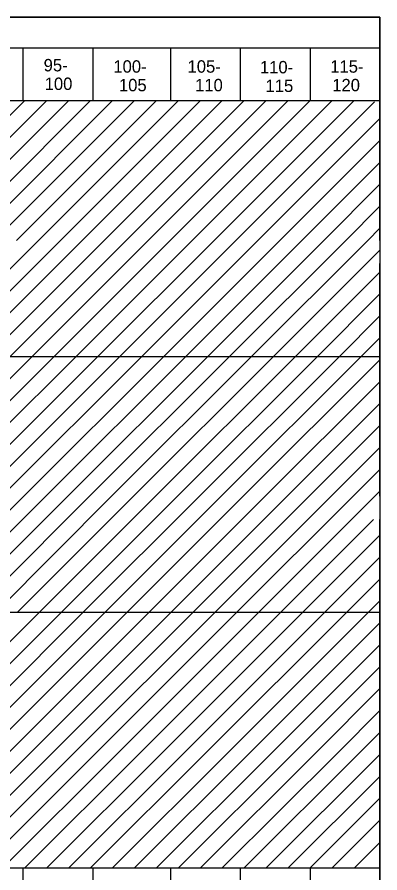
# Model space of a CAD drawing. Extents: x 1007 to 1035.5, y 1000.5 to 1021.5.
# Drawn here: x 1029.66 to 1035.5, y 1007.7 to 1021.5 of the extents above; entities that cross this region are included whole.
import ezdxf

# ---------------------------------------------------------------- set-up
doc = ezdxf.new("R2010")
doc.units = 0
for name, color, linetype in [('10', 7, 'Continuous'), ('11', 7, 'Continuous'), ('2', 7, 'Continuous'), ('6', 7, 'Continuous')]:
    doc.layers.add(name, color=color, linetype=linetype)

msp = doc.modelspace()

# ---------------------------------------------------------------- linework, layer by layer
at = {"layer": '10'}
for p, q in [((1007, 1021.5), (1035.5, 1021.5)), ((1035.5, 1021.5), (1035.5, 1017.036)), ((1035.5, 1017.525), (1035.5, 1016.025)), ((1035.5, 1016.025), (1035.5, 1008.904)), ((1035.5, 1009.65), (1035.5, 1004.23))]:
    msp.add_line(p, q, dxfattribs=at)
at = {"layer": '11'}
msp.add_line((1035.5, 1021.5), (1007, 1021.5), dxfattribs=at)
at = {"layer": '2'}
for p, q in [((1035.5, 1017.9), (1035.5, 1021.5)), ((1035.5, 1013.775), (1035.5, 1017.525)), ((1035.5, 1009.65), (1035.5, 1013.4)), ((1035.5, 1000.5), (1035.5, 1009.65))]:
    msp.add_line(p, q, dxfattribs=at)
at = {"layer": '6'}
for p, q in [((1035.5, 1021), (1011, 1021)), ((1031.45, 1021), (1011, 1021)), ((1031.45, 1021), (1011, 1021)), ((1031.45, 1021), (1011, 1021)), ((1031.45, 1021), (1011, 1021)), ((1029.75, 1021), (1029.75, 1020.15)), ((1030.875, 1021), (1030.875, 1020.15)), ((1032.125, 1021), (1032.125, 1020.15)), ((1033.25, 1021), (1033.25, 1020.15)), ((1034.375, 1021), (1034.375, 1020.15)), ((1035.5, 1020.15), (1008, 1020.15)), ((1035.5, 1020.15), (1011, 1020.15)), ((1035.5, 1020.15), (1011, 1020.15)), ((1035.5, 1020.15), (1011, 1020.15)), ((1035.5, 1020.15), (1011, 1020.15)), ((1028.232, 1017.9), (1030.482, 1020.15)), ((1028.586, 1017.9), (1030.836, 1020.15)), ((1028.65, 1019.025), (1029.775, 1020.15)), ((1028.75, 1018.771), (1030.129, 1020.15)), ((1028.94, 1017.9), (1031.19, 1020.15)), ((1029.293, 1017.9), (1031.543, 1020.15)), ((1029.647, 1017.9), (1031.897, 1020.15)), ((1030, 1017.9), (1032.25, 1020.15)), ((1030.354, 1017.9), (1032.604, 1020.15)), ((1030.707, 1017.9), (1032.957, 1020.15)), ((1031.061, 1017.9), (1033.311, 1020.15)), ((1031.414, 1017.9), (1033.664, 1020.15)), ((1031.768, 1017.9), (1034.018, 1020.15)), ((1032.122, 1017.9), (1034.372, 1020.15)), ((1032.475, 1017.9), (1034.725, 1020.15)), ((1032.829, 1017.9), (1035.079, 1020.15)), ((1033.182, 1017.9), (1035.414, 1020.132)), ((1033.536, 1017.9), (1035.5, 1019.864)), ((1033.889, 1017.9), (1035.5, 1019.511)), ((1034.243, 1017.9), (1035.5, 1019.157)), ((1034.596, 1017.9), (1035.5, 1018.804)), ((1034.95, 1017.9), (1035.5, 1018.45)), ((1035.304, 1017.9), (1035.5, 1018.096)), ((1028.125, 1016.025), (1030, 1017.9)), ((1028.479, 1016.025), (1030.354, 1017.9)), ((1028.832, 1016.025), (1030.707, 1017.9)), ((1029.186, 1016.025), (1031.061, 1017.9)), ((1029.539, 1016.025), (1031.414, 1017.9)), ((1029.893, 1016.025), (1031.768, 1017.9)), ((1030.247, 1016.025), (1032.122, 1017.9)), ((1030.6, 1016.025), (1032.475, 1017.9)), ((1030.954, 1016.025), (1032.829, 1017.9)), ((1031.307, 1016.025), (1033.182, 1017.9)), ((1031.661, 1016.025), (1033.536, 1017.9)), ((1032.014, 1016.025), (1033.889, 1017.9)), ((1032.368, 1016.025), (1034.243, 1017.9)), ((1032.721, 1016.025), (1034.596, 1017.9)), ((1033.075, 1016.025), (1034.95, 1017.9)), ((1033.429, 1016.025), (1035.304, 1017.9)), ((1033.782, 1016.025), (1035.5, 1017.743)), ((1034.136, 1016.025), (1035.5, 1017.389)), ((1034.489, 1016.025), (1035.5, 1017.036)), ((1034.843, 1016.025), (1035.5, 1016.682)), ((1035.196, 1016.025), (1035.5, 1016.329)), ((1035.5, 1016.025), (1007, 1016.025)), ((1027.643, 1013.775), (1029.893, 1016.025)), ((1027.997, 1013.775), (1030.247, 1016.025)), ((1028.35, 1013.775), (1030.6, 1016.025)), ((1028.704, 1013.775), (1030.954, 1016.025)), ((1029.057, 1013.775), (1031.307, 1016.025)), ((1029.411, 1013.775), (1031.661, 1016.025)), ((1029.764, 1013.775), (1032.014, 1016.025)), ((1030.118, 1013.775), (1032.368, 1016.025)), ((1030.472, 1013.775), (1032.722, 1016.025)), ((1030.825, 1013.775), (1033.075, 1016.025)), ((1031.179, 1013.775), (1033.429, 1016.025)), ((1031.532, 1013.775), (1033.782, 1016.025)), ((1031.886, 1013.775), (1034.136, 1016.025)), ((1032.239, 1013.775), (1034.489, 1016.025)), ((1032.593, 1013.775), (1034.843, 1016.025)), ((1032.946, 1013.775), (1035.196, 1016.025)), ((1035.5, 1016.025), (1035.5, 1013.147)), ((1033.3, 1013.775), (1035.5, 1015.975)), ((1033.654, 1013.775), (1035.5, 1015.621)), ((1034.007, 1013.775), (1035.5, 1015.268)), ((1034.361, 1013.775), (1035.5, 1014.914)), ((1034.714, 1013.775), (1035.5, 1014.561)), ((1035.068, 1013.775), (1035.5, 1014.207)), ((1035.421, 1013.775), (1035.5, 1013.854)), ((1027.889, 1011.9), (1029.764, 1013.775)), ((1028.243, 1011.9), (1030.118, 1013.775)), ((1028.597, 1011.9), (1030.472, 1013.775)), ((1028.95, 1011.9), (1030.825, 1013.775)), ((1029.304, 1011.9), (1031.179, 1013.775)), ((1029.657, 1011.9), (1031.532, 1013.775)), ((1030.011, 1011.9), (1031.886, 1013.775)), ((1030.364, 1011.9), (1032.239, 1013.775)), ((1030.718, 1011.9), (1032.593, 1013.775)), ((1031.071, 1011.9), (1032.946, 1013.775)), ((1031.425, 1011.9), (1033.3, 1013.775)), ((1031.779, 1011.9), (1033.654, 1013.775)), ((1032.132, 1011.9), (1034.007, 1013.775)), ((1032.486, 1011.9), (1034.361, 1013.775)), ((1032.839, 1011.9), (1034.714, 1013.775)), ((1033.193, 1011.9), (1035.068, 1013.775)), ((1033.546, 1011.9), (1035.421, 1013.775)), ((1033.9, 1011.9), (1035.4, 1013.4)), ((1035.5, 1013.4), (1035.5, 1011.9)), ((1034.253, 1011.9), (1035.5, 1013.147)), ((1034.607, 1011.9), (1035.5, 1012.793)), ((1034.961, 1011.9), (1035.5, 1012.439)), ((1035.314, 1011.9), (1035.5, 1012.086)), ((1035.5, 1011.9), (1007, 1011.9)), ((1027.761, 1009.65), (1030.011, 1011.9)), ((1028.114, 1009.65), (1030.364, 1011.9)), ((1028.468, 1009.65), (1030.718, 1011.9)), ((1028.821, 1009.65), (1031.071, 1011.9)), ((1029.175, 1009.65), (1031.425, 1011.9)), ((1029.528, 1009.65), (1031.778, 1011.9)), ((1029.882, 1009.65), (1032.132, 1011.9)), ((1030.235, 1009.65), (1032.485, 1011.9)), ((1030.589, 1009.65), (1032.839, 1011.9)), ((1030.943, 1009.65), (1033.193, 1011.9)), ((1031.296, 1009.65), (1033.546, 1011.9)), ((1031.65, 1009.65), (1033.9, 1011.9)), ((1032.003, 1009.65), (1034.253, 1011.9)), ((1032.357, 1009.65), (1034.607, 1011.9)), ((1032.71, 1009.65), (1034.96, 1011.9)), ((1033.064, 1009.65), (1035.314, 1011.9)), ((1033.417, 1009.65), (1035.5, 1011.733)), ((1033.771, 1009.65), (1035.5, 1011.379)), ((1034.125, 1009.65), (1035.5, 1011.025)), ((1034.478, 1009.65), (1035.5, 1010.672)), ((1034.832, 1009.65), (1035.5, 1010.318)), ((1035.185, 1009.65), (1035.5, 1009.965)), ((1028.007, 1007.775), (1029.882, 1009.65)), ((1028.36, 1007.775), (1030.235, 1009.65)), ((1028.714, 1007.775), (1030.589, 1009.65)), ((1029.068, 1007.775), (1030.943, 1009.65)), ((1029.421, 1007.775), (1031.296, 1009.65)), ((1029.775, 1007.775), (1031.65, 1009.65)), ((1030.128, 1007.775), (1032.003, 1009.65)), ((1030.482, 1007.775), (1032.357, 1009.65)), ((1030.835, 1007.775), (1032.71, 1009.65)), ((1031.189, 1007.775), (1033.064, 1009.65)), ((1031.542, 1007.775), (1033.417, 1009.65)), ((1031.896, 1007.775), (1033.771, 1009.65)), ((1032.25, 1007.775), (1034.125, 1009.65)), ((1032.603, 1007.775), (1034.478, 1009.65)), ((1032.957, 1007.775), (1034.832, 1009.65)), ((1033.31, 1007.775), (1035.185, 1009.65)), ((1033.664, 1007.775), (1035.5, 1009.611)), ((1034.017, 1007.775), (1035.5, 1009.258)), ((1034.371, 1007.775), (1035.5, 1008.904)), ((1034.724, 1007.775), (1035.5, 1008.551)), ((1035.086, 1007.775), (1035.5, 1008.189)), ((1035.5, 1007.775), (1007, 1007.775)), ((1035.5, 1007.775), (1011.043, 1007.775)), ((1035.5, 1007.775), (1011.043, 1007.775)), ((1035.5, 1007.775), (1011.043, 1007.775)), ((1035.5, 1007.775), (1011.043, 1007.775)), ((1029.75, 1007.775), (1029.75, 1006.925)), ((1030.875, 1007.775), (1030.875, 1006.925)), ((1032.125, 1007.775), (1032.125, 1006.925)), ((1033.25, 1007.775), (1033.25, 1006.925)), ((1034.375, 1007.775), (1034.375, 1006.925))]:
    msp.add_line(p, q, dxfattribs=at)

# ---------------------------------------------------------------- texts
for s, p in [('95-', (1030.084, 1020.625)), ('100-', (1031.207, 1020.604)), ('105-', (1032.402, 1020.604)), ('110-', (1033.568, 1020.593)), ('115-', (1034.701, 1020.604)), ('100', (1030.101, 1020.325)), ('105', (1031.297, 1020.304)), ('110', (1032.524, 1020.304)), ('115', (1033.658, 1020.293)), ('120', (1034.733, 1020.304))]:
    msp.add_text(s, height=0.2, dxfattribs=at).set_placement(p)

doc.saveas('drawing.dxf')
